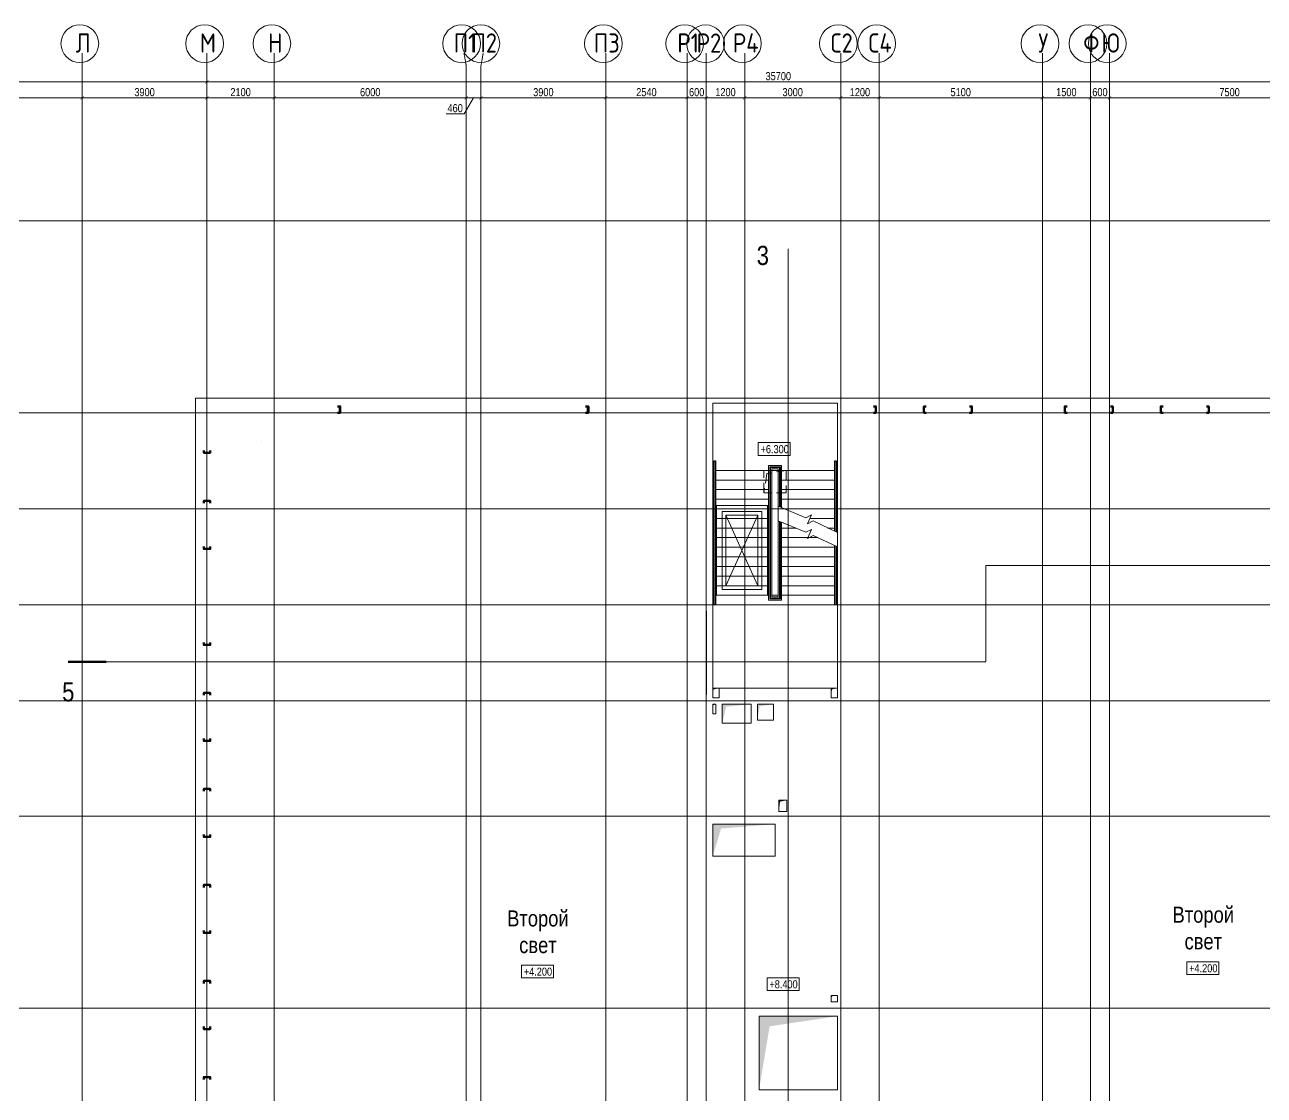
# Model space of a CAD drawing. Header units: millimetres. Extents: x -231292 to 573618, y -153144 to 564035.
# Drawn here: x -189968 to -151243, y 262577 to 296017 of the extents above; entities that cross this region are included whole.
import ezdxf
from ezdxf.enums import TextEntityAlignment as Align

# ---------------------------------------------------------------- set-up
doc = ezdxf.new("R2010")
doc.units = ezdxf.units.MM
for name, pattern in [('CENTER2', [28.575, 19.05, -3.175, 3.175, -3.175]), ('DASHED', [19.05, 12.7, -6.35]), ('HIDDEN', [9.525, 6.35, -3.175])]:
    doc.linetypes.add(name, pattern=pattern)
doc.layers.get('0').update_dxf_attribs({"color": 250})
doc.layers.get('Defpoints').update_dxf_attribs({"color": 250})
doc.layers.add('АР_Делит', color=250, linetype='Continuous', lineweight=0, plot=False)
doc.layers.add('РД_Кровля', color=250, linetype='Continuous', lineweight=5, plot=False)
for name, color, linetype, lineweight in [('АР_Отверстия', 250, 'Continuous', 9), ('АР_Отметка', 7, 'Continuous', 13), ('АР_Разрезы марка', 250, 'Continuous', 13), ('АР_Тонкая', 250, 'Continuous', 5), ('АР_Ф_ЛК', 250, 'Continuous', 5), ('ВК_Шахты', 5, 'Continuous', 9), ('КМ_Фахверки', 250, 'Continuous', 80), ('КМ_Фахверки_марка_наружные', 250, 'Continuous', 0), ('ОВ_Классы', 250, 'Continuous', 0), ('ОВ_Кондиционирование', 250, 'Continuous', 5), ('ОВ_Шахты', 250, 'Continuous', 5), ('РД_Оси_100', 250, 'Continuous', 0), ('РД_Оси_размер', 250, 'Continuous', 0)]:
    doc.layers.add(name, color=color, linetype=linetype, lineweight=lineweight)
doc.styles.add('Arial_Narrow_08', font='ARIALN.TTF', dxfattribs={"width": 0.8})
doc.styles.add('style1', font='ARIALN.TTF')
doc.styles.add('ккк', font='isocpeur.ttf', dxfattribs={"width": 0.85, "oblique": 15})
doc.dimstyles.new('Dim100_ареал', dxfattribs={"dimscale": 100, "dimtxt": 2.5, "dimasz": 1, "dimexe": 1, "dimexo": 1, "dimgap": 0.5, "dimtad": 1, "dimzin": 12, "dimdsep": 46, "dimtxsty": 'style1', "dimblk": 'ARCHTICK', "dimcen": 1, "dimdle": 1, "dimclrd": 256, "dimclre": 256, "dimaunit": 1, "dimadec": 0, "dimazin": 3, "dimtfac": 1, "dimtmove": 1, "dimatfit": 3, "dimldrblk": 'OPEN30', "dimfxl": 2, "dimfxlon": 1, "dimtolj": 1, "dimtzin": 0, "dimlwd": 9, "dimlwe": 9, "dimarcsym": 0})

# ---------------------------------------------------------------- blocks, each defined once
blk = doc.blocks.new('A-iden')
at = {"linetype": 'Continuous', "lineweight": 5}
blk.add_circle((-0.73, -4.06), 5.89, dxfattribs=at)
at = {"color": 0, "linetype": 'Continuous', "lineweight": 20, "style": 'ккк', "width": 0.85}
blk.add_attdef('ID', text='', height=6, dxfattribs=at).set_placement((0.31, -3.85), align=Align.MIDDLE_CENTER)
blk = doc.blocks.new('_ArchTick')
at = {"color": 0, "linetype": 'ByBlock', "const_width": 0.15}
blk.add_lwpolyline([(-0.5, -0.5), (0.5, 0.5)], dxfattribs=at)
blk = doc.blocks.new('*D1464')
at = {"layer": 'Defpoints', "color": 0, "transparency": 16777216}
for p in [(37500, 139039), (0, 137039), (37500, 137039)]:
    blk.add_point(p, dxfattribs=at)
at = {"layer": 'РД_Оси_размер', "lineweight": 9, "transparency": 16777216}
for p, q in [((-100, 139039), (37600, 139039)), ((0, 138839), (0, 139139)), ((37500, 138839), (37500, 139139))]:
    blk.add_line(p, q, dxfattribs=at)
at = {"layer": 'РД_Оси_размер', "lineweight": 9, "transparency": 16777216, "xscale": 100, "yscale": 100, "zscale": 100, "rotation": 180}
blk.add_blockref('_ArchTick', (0, 139039), dxfattribs=at)
at = {"layer": 'РД_Оси_размер', "lineweight": 9, "transparency": 16777216, "xscale": 100, "yscale": 100, "zscale": 100}
blk.add_blockref('_ArchTick', (37500, 139039), dxfattribs=at)
at = {"layer": 'РД_Оси_размер', "color": 0, "transparency": 16777216, "insert": (18750, 139216), "char_height": 250, "attachment_point": 5, "style": 'style1'}
blk.add_mtext('\\A1;37500', dxfattribs=at)
blk = doc.blocks.new('_Open30')
at = {"color": 0, "linetype": 'ByBlock', "lineweight": -2}
for p, q in [((-1, 0.27), (0, 0)), ((0, 0), (-1, -0.27)), ((0, 0), (-1, 0))]:
    blk.add_line(p, q, dxfattribs=at)
blk = doc.blocks.new('*D1465')
at = {"layer": 'Defpoints', "color": 0, "transparency": 16777216}
for p in [(73200, 139039), (37500, 137039), (73200, 137039)]:
    blk.add_point(p, dxfattribs=at)
at = {"layer": 'РД_Оси_размер', "lineweight": 9, "transparency": 16777216}
for p, q in [((37400, 139039), (73300, 139039)), ((37500, 138839), (37500, 139139)), ((73200, 138839), (73200, 139139))]:
    blk.add_line(p, q, dxfattribs=at)
at = {"layer": 'РД_Оси_размер', "lineweight": 9, "transparency": 16777216, "xscale": 100, "yscale": 100, "zscale": 100, "rotation": 180}
blk.add_blockref('_ArchTick', (37500, 139039), dxfattribs=at)
at = {"layer": 'РД_Оси_размер', "lineweight": 9, "transparency": 16777216, "xscale": 100, "yscale": 100, "zscale": 100}
blk.add_blockref('_ArchTick', (73200, 139039), dxfattribs=at)
at = {"layer": 'РД_Оси_размер', "color": 0, "transparency": 16777216, "insert": (55350, 139216), "char_height": 250, "attachment_point": 5, "style": 'style1'}
blk.add_mtext('\\A1;35700', dxfattribs=at)
blk = doc.blocks.new('*D1480')
at = {"layer": 'Defpoints', "color": 0, "transparency": 16777216}
for p in [(33600, 138539), (28500, 137039), (33600, 137039)]:
    blk.add_point(p, dxfattribs=at)
at = {"layer": 'РД_Оси_размер', "lineweight": 9, "transparency": 16777216}
for p, q in [((28500, 138339), (28500, 138639)), ((33600, 138339), (33600, 138639)), ((28400, 138539), (33700, 138539))]:
    blk.add_line(p, q, dxfattribs=at)
at = {"layer": 'РД_Оси_размер', "lineweight": 9, "transparency": 16777216, "xscale": 100, "yscale": 100, "zscale": 100, "rotation": 180}
blk.add_blockref('_ArchTick', (28500, 138539), dxfattribs=at)
at = {"layer": 'РД_Оси_размер', "lineweight": 9, "transparency": 16777216, "xscale": 100, "yscale": 100, "zscale": 100}
blk.add_blockref('_ArchTick', (33600, 138539), dxfattribs=at)
at = {"layer": 'РД_Оси_размер', "color": 0, "transparency": 16777216, "insert": (31050, 138716), "char_height": 250, "attachment_point": 5, "style": 'style1'}
blk.add_mtext('\\A1;5100', dxfattribs=at)
blk = doc.blocks.new('*D1481')
at = {"layer": 'Defpoints', "color": 0, "transparency": 16777216}
for p in [(37500, 138539), (33600, 137039), (37500, 137039)]:
    blk.add_point(p, dxfattribs=at)
at = {"layer": 'РД_Оси_размер', "lineweight": 9, "transparency": 16777216}
for p, q in [((33600, 138339), (33600, 138639)), ((37500, 138339), (37500, 138639)), ((33500, 138539), (37600, 138539))]:
    blk.add_line(p, q, dxfattribs=at)
at = {"layer": 'РД_Оси_размер', "lineweight": 9, "transparency": 16777216, "xscale": 100, "yscale": 100, "zscale": 100, "rotation": 180}
blk.add_blockref('_ArchTick', (33600, 138539), dxfattribs=at)
at = {"layer": 'РД_Оси_размер', "lineweight": 9, "transparency": 16777216, "xscale": 100, "yscale": 100, "zscale": 100}
blk.add_blockref('_ArchTick', (37500, 138539), dxfattribs=at)
at = {"layer": 'РД_Оси_размер', "color": 0, "transparency": 16777216, "insert": (35550, 138716), "char_height": 250, "attachment_point": 5, "style": 'style1'}
blk.add_mtext('\\A1;3900', dxfattribs=at)
blk = doc.blocks.new('*D1482')
at = {"layer": 'Defpoints', "color": 0, "transparency": 16777216}
for p in [(39600, 138539), (37500, 137039), (39600, 137039)]:
    blk.add_point(p, dxfattribs=at)
at = {"layer": 'РД_Оси_размер', "lineweight": 9, "transparency": 16777216}
for p, q in [((37500, 138339), (37500, 138639)), ((39600, 138339), (39600, 138639)), ((37400, 138539), (39700, 138539))]:
    blk.add_line(p, q, dxfattribs=at)
at = {"layer": 'РД_Оси_размер', "lineweight": 9, "transparency": 16777216, "xscale": 100, "yscale": 100, "zscale": 100, "rotation": 180}
blk.add_blockref('_ArchTick', (37500, 138539), dxfattribs=at)
at = {"layer": 'РД_Оси_размер', "lineweight": 9, "transparency": 16777216, "xscale": 100, "yscale": 100, "zscale": 100}
blk.add_blockref('_ArchTick', (39600, 138539), dxfattribs=at)
at = {"layer": 'РД_Оси_размер', "color": 0, "transparency": 16777216, "insert": (38550, 138716), "char_height": 250, "attachment_point": 5, "style": 'style1'}
blk.add_mtext('\\A1;2100', dxfattribs=at)
blk = doc.blocks.new('*D1483')
at = {"layer": 'Defpoints', "color": 0, "transparency": 16777216}
for p in [(45600, 138539), (39600, 137039), (45600, 137039)]:
    blk.add_point(p, dxfattribs=at)
at = {"layer": 'РД_Оси_размер', "lineweight": 9, "transparency": 16777216}
for p, q in [((39600, 138339), (39600, 138639)), ((45600, 138339), (45600, 138639)), ((39500, 138539), (45700, 138539))]:
    blk.add_line(p, q, dxfattribs=at)
at = {"layer": 'РД_Оси_размер', "lineweight": 9, "transparency": 16777216, "xscale": 100, "yscale": 100, "zscale": 100, "rotation": 180}
blk.add_blockref('_ArchTick', (39600, 138539), dxfattribs=at)
at = {"layer": 'РД_Оси_размер', "lineweight": 9, "transparency": 16777216, "xscale": 100, "yscale": 100, "zscale": 100}
blk.add_blockref('_ArchTick', (45600, 138539), dxfattribs=at)
at = {"layer": 'РД_Оси_размер', "color": 0, "transparency": 16777216, "insert": (42600, 138716), "char_height": 250, "attachment_point": 5, "style": 'style1'}
blk.add_mtext('\\A1;6000', dxfattribs=at)
blk = doc.blocks.new('*D1484')
at = {"layer": 'Defpoints', "color": 0, "transparency": 16777216}
for p in [(46060, 138539), (45600, 137039), (46060, 137039)]:
    blk.add_point(p, dxfattribs=at)
at = {"layer": 'РД_Оси_размер', "lineweight": 9, "transparency": 16777216}
for p, q in [((45600, 138339), (45600, 138639)), ((46060, 138339), (46060, 138639)), ((45500, 138539), (46160, 138539)), ((45830, 138539), (45534, 138039)), ((45534, 138039), (44974, 138039))]:
    blk.add_line(p, q, dxfattribs=at)
at = {"layer": 'РД_Оси_размер', "lineweight": 9, "transparency": 16777216, "xscale": 100, "yscale": 100, "zscale": 100, "rotation": 180}
blk.add_blockref('_ArchTick', (45600, 138539), dxfattribs=at)
at = {"layer": 'РД_Оси_размер', "lineweight": 9, "transparency": 16777216, "xscale": 100, "yscale": 100, "zscale": 100}
blk.add_blockref('_ArchTick', (46060, 138539), dxfattribs=at)
at = {"layer": 'РД_Оси_размер', "color": 0, "transparency": 16777216, "insert": (45254, 138216), "char_height": 250, "attachment_point": 5, "style": 'style1'}
blk.add_mtext('\\A1;460', dxfattribs=at)
blk = doc.blocks.new('*D1485')
at = {"layer": 'Defpoints', "color": 0, "transparency": 16777216}
for p in [(49960, 138539), (46060, 137039), (49960, 137039)]:
    blk.add_point(p, dxfattribs=at)
at = {"layer": 'РД_Оси_размер', "lineweight": 9, "transparency": 16777216}
for p, q in [((46060, 138339), (46060, 138639)), ((49960, 138339), (49960, 138639)), ((45960, 138539), (50060, 138539))]:
    blk.add_line(p, q, dxfattribs=at)
at = {"layer": 'РД_Оси_размер', "lineweight": 9, "transparency": 16777216, "xscale": 100, "yscale": 100, "zscale": 100, "rotation": 180}
blk.add_blockref('_ArchTick', (46060, 138539), dxfattribs=at)
at = {"layer": 'РД_Оси_размер', "lineweight": 9, "transparency": 16777216, "xscale": 100, "yscale": 100, "zscale": 100}
blk.add_blockref('_ArchTick', (49960, 138539), dxfattribs=at)
at = {"layer": 'РД_Оси_размер', "color": 0, "transparency": 16777216, "insert": (48010, 138716), "char_height": 250, "attachment_point": 5, "style": 'style1'}
blk.add_mtext('\\A1;3900', dxfattribs=at)
blk = doc.blocks.new('*D1486')
at = {"layer": 'Defpoints', "color": 0, "transparency": 16777216}
for p in [(52500, 138539), (49960, 137039), (52500, 137039)]:
    blk.add_point(p, dxfattribs=at)
at = {"layer": 'РД_Оси_размер', "lineweight": 9, "transparency": 16777216}
for p, q in [((49960, 138339), (49960, 138639)), ((52500, 138339), (52500, 138639)), ((49860, 138539), (52600, 138539))]:
    blk.add_line(p, q, dxfattribs=at)
at = {"layer": 'РД_Оси_размер', "lineweight": 9, "transparency": 16777216, "xscale": 100, "yscale": 100, "zscale": 100, "rotation": 180}
blk.add_blockref('_ArchTick', (49960, 138539), dxfattribs=at)
at = {"layer": 'РД_Оси_размер', "lineweight": 9, "transparency": 16777216, "xscale": 100, "yscale": 100, "zscale": 100}
blk.add_blockref('_ArchTick', (52500, 138539), dxfattribs=at)
at = {"layer": 'РД_Оси_размер', "color": 0, "transparency": 16777216, "insert": (51230, 138716), "char_height": 250, "attachment_point": 5, "style": 'style1'}
blk.add_mtext('\\A1;2540', dxfattribs=at)
blk = doc.blocks.new('*D1487')
at = {"layer": 'Defpoints', "color": 0, "transparency": 16777216}
for p in [(53100, 138539), (52500, 137039), (53100, 137039)]:
    blk.add_point(p, dxfattribs=at)
at = {"layer": 'РД_Оси_размер', "lineweight": 9, "transparency": 16777216}
for p, q in [((52500, 138339), (52500, 138639)), ((53100, 138339), (53100, 138639)), ((52400, 138539), (53200, 138539))]:
    blk.add_line(p, q, dxfattribs=at)
at = {"layer": 'РД_Оси_размер', "lineweight": 9, "transparency": 16777216, "xscale": 100, "yscale": 100, "zscale": 100, "rotation": 180}
blk.add_blockref('_ArchTick', (52500, 138539), dxfattribs=at)
at = {"layer": 'РД_Оси_размер', "lineweight": 9, "transparency": 16777216, "xscale": 100, "yscale": 100, "zscale": 100}
blk.add_blockref('_ArchTick', (53100, 138539), dxfattribs=at)
at = {"layer": 'РД_Оси_размер', "color": 0, "transparency": 16777216, "insert": (52800, 138716), "char_height": 250, "attachment_point": 5, "style": 'style1'}
blk.add_mtext('\\A1;600', dxfattribs=at)
blk = doc.blocks.new('*D1488')
at = {"layer": 'Defpoints', "color": 0, "transparency": 16777216}
for p in [(54300, 138539), (53100, 137039), (54300, 137039)]:
    blk.add_point(p, dxfattribs=at)
at = {"layer": 'РД_Оси_размер', "lineweight": 9, "transparency": 16777216}
for p, q in [((53100, 138339), (53100, 138639)), ((54300, 138339), (54300, 138639)), ((53000, 138539), (54400, 138539))]:
    blk.add_line(p, q, dxfattribs=at)
at = {"layer": 'РД_Оси_размер', "lineweight": 9, "transparency": 16777216, "xscale": 100, "yscale": 100, "zscale": 100, "rotation": 180}
blk.add_blockref('_ArchTick', (53100, 138539), dxfattribs=at)
at = {"layer": 'РД_Оси_размер', "lineweight": 9, "transparency": 16777216, "xscale": 100, "yscale": 100, "zscale": 100}
blk.add_blockref('_ArchTick', (54300, 138539), dxfattribs=at)
at = {"layer": 'РД_Оси_размер', "color": 0, "transparency": 16777216, "insert": (53700, 138716), "char_height": 250, "attachment_point": 5, "style": 'style1'}
blk.add_mtext('\\A1;1200', dxfattribs=at)
blk = doc.blocks.new('*D1489')
at = {"layer": 'Defpoints', "color": 0, "transparency": 16777216}
for p in [(57300, 138539), (54300, 137039), (57300, 137039)]:
    blk.add_point(p, dxfattribs=at)
at = {"layer": 'РД_Оси_размер', "lineweight": 9, "transparency": 16777216}
for p, q in [((54300, 138339), (54300, 138639)), ((57300, 138339), (57300, 138639)), ((54200, 138539), (57400, 138539))]:
    blk.add_line(p, q, dxfattribs=at)
at = {"layer": 'РД_Оси_размер', "lineweight": 9, "transparency": 16777216, "xscale": 100, "yscale": 100, "zscale": 100, "rotation": 180}
blk.add_blockref('_ArchTick', (54300, 138539), dxfattribs=at)
at = {"layer": 'РД_Оси_размер', "lineweight": 9, "transparency": 16777216, "xscale": 100, "yscale": 100, "zscale": 100}
blk.add_blockref('_ArchTick', (57300, 138539), dxfattribs=at)
at = {"layer": 'РД_Оси_размер', "color": 0, "transparency": 16777216, "insert": (55800, 138716), "char_height": 250, "attachment_point": 5, "style": 'style1'}
blk.add_mtext('\\A1;3000', dxfattribs=at)
blk = doc.blocks.new('*D1490')
at = {"layer": 'Defpoints', "color": 0, "transparency": 16777216}
for p in [(58500, 138539), (57300, 137039), (58500, 137039)]:
    blk.add_point(p, dxfattribs=at)
at = {"layer": 'РД_Оси_размер', "lineweight": 9, "transparency": 16777216}
for p, q in [((57300, 138339), (57300, 138639)), ((58500, 138339), (58500, 138639)), ((57200, 138539), (58600, 138539))]:
    blk.add_line(p, q, dxfattribs=at)
at = {"layer": 'РД_Оси_размер', "lineweight": 9, "transparency": 16777216, "xscale": 100, "yscale": 100, "zscale": 100, "rotation": 180}
blk.add_blockref('_ArchTick', (57300, 138539), dxfattribs=at)
at = {"layer": 'РД_Оси_размер', "lineweight": 9, "transparency": 16777216, "xscale": 100, "yscale": 100, "zscale": 100}
blk.add_blockref('_ArchTick', (58500, 138539), dxfattribs=at)
at = {"layer": 'РД_Оси_размер', "color": 0, "transparency": 16777216, "insert": (57900, 138716), "char_height": 250, "attachment_point": 5, "style": 'style1'}
blk.add_mtext('\\A1;1200', dxfattribs=at)
blk = doc.blocks.new('*D1491')
at = {"layer": 'Defpoints', "color": 0, "transparency": 16777216}
for p in [(63600, 138539), (58500, 137039), (63600, 137039)]:
    blk.add_point(p, dxfattribs=at)
at = {"layer": 'РД_Оси_размер', "lineweight": 9, "transparency": 16777216}
for p, q in [((58500, 138339), (58500, 138639)), ((63600, 138339), (63600, 138639)), ((58400, 138539), (63700, 138539))]:
    blk.add_line(p, q, dxfattribs=at)
at = {"layer": 'РД_Оси_размер', "lineweight": 9, "transparency": 16777216, "xscale": 100, "yscale": 100, "zscale": 100, "rotation": 180}
blk.add_blockref('_ArchTick', (58500, 138539), dxfattribs=at)
at = {"layer": 'РД_Оси_размер', "lineweight": 9, "transparency": 16777216, "xscale": 100, "yscale": 100, "zscale": 100}
blk.add_blockref('_ArchTick', (63600, 138539), dxfattribs=at)
at = {"layer": 'РД_Оси_размер', "color": 0, "transparency": 16777216, "insert": (61050, 138716), "char_height": 250, "attachment_point": 5, "style": 'style1'}
blk.add_mtext('\\A1;5100', dxfattribs=at)
blk = doc.blocks.new('*D1492')
at = {"layer": 'Defpoints', "color": 0, "transparency": 16777216}
for p in [(65100, 138539), (63600, 137039), (65100, 137039)]:
    blk.add_point(p, dxfattribs=at)
at = {"layer": 'РД_Оси_размер', "lineweight": 9, "transparency": 16777216}
for p, q in [((63600, 138339), (63600, 138639)), ((65100, 138339), (65100, 138639)), ((63500, 138539), (65200, 138539))]:
    blk.add_line(p, q, dxfattribs=at)
at = {"layer": 'РД_Оси_размер', "lineweight": 9, "transparency": 16777216, "xscale": 100, "yscale": 100, "zscale": 100, "rotation": 180}
blk.add_blockref('_ArchTick', (63600, 138539), dxfattribs=at)
at = {"layer": 'РД_Оси_размер', "lineweight": 9, "transparency": 16777216, "xscale": 100, "yscale": 100, "zscale": 100}
blk.add_blockref('_ArchTick', (65100, 138539), dxfattribs=at)
at = {"layer": 'РД_Оси_размер', "color": 0, "transparency": 16777216, "insert": (64350, 138716), "char_height": 250, "attachment_point": 5, "style": 'style1'}
blk.add_mtext('\\A1;1500', dxfattribs=at)
blk = doc.blocks.new('*D1493')
at = {"layer": 'Defpoints', "color": 0, "transparency": 16777216}
for p in [(65700, 138539), (65100, 137039), (65700, 137039)]:
    blk.add_point(p, dxfattribs=at)
at = {"layer": 'РД_Оси_размер', "lineweight": 9, "transparency": 16777216}
for p, q in [((65100, 138339), (65100, 138639)), ((65700, 138339), (65700, 138639)), ((65000, 138539), (65800, 138539))]:
    blk.add_line(p, q, dxfattribs=at)
at = {"layer": 'РД_Оси_размер', "lineweight": 9, "transparency": 16777216, "xscale": 100, "yscale": 100, "zscale": 100, "rotation": 180}
blk.add_blockref('_ArchTick', (65100, 138539), dxfattribs=at)
at = {"layer": 'РД_Оси_размер', "lineweight": 9, "transparency": 16777216, "xscale": 100, "yscale": 100, "zscale": 100}
blk.add_blockref('_ArchTick', (65700, 138539), dxfattribs=at)
at = {"layer": 'РД_Оси_размер', "color": 0, "transparency": 16777216, "insert": (65400, 138716), "char_height": 250, "attachment_point": 5, "style": 'style1'}
blk.add_mtext('\\A1;600', dxfattribs=at)
blk = doc.blocks.new('*D1494')
at = {"layer": 'Defpoints', "color": 0, "transparency": 16777216}
for p in [(73200, 138539), (65700, 137039), (73200, 137039)]:
    blk.add_point(p, dxfattribs=at)
at = {"layer": 'РД_Оси_размер', "lineweight": 9, "transparency": 16777216}
for p, q in [((65700, 138339), (65700, 138639)), ((73200, 138339), (73200, 138639)), ((65600, 138539), (73300, 138539))]:
    blk.add_line(p, q, dxfattribs=at)
at = {"layer": 'РД_Оси_размер', "lineweight": 9, "transparency": 16777216, "xscale": 100, "yscale": 100, "zscale": 100, "rotation": 180}
blk.add_blockref('_ArchTick', (65700, 138539), dxfattribs=at)
at = {"layer": 'РД_Оси_размер', "lineweight": 9, "transparency": 16777216, "xscale": 100, "yscale": 100, "zscale": 100}
blk.add_blockref('_ArchTick', (73200, 138539), dxfattribs=at)
at = {"layer": 'РД_Оси_размер', "color": 0, "transparency": 16777216, "insert": (69450, 138716), "char_height": 250, "attachment_point": 5, "style": 'style1'}
blk.add_mtext('\\A1;7500', dxfattribs=at)
blk = doc.blocks.new('Отметка_план')
at = {"color": 7}
blk.add_lwpolyline([(0, 0), (10, 0), (10, 4), (0, 4)], close=True, dxfattribs=at)
at = {"style": 'Arial_Narrow_08', "width": 0.8}
blk.add_attdef('OTMG', text='', height=2.5, dxfattribs=at).set_placement((9.06, 0.7), align=Align.RIGHT)
blk = doc.blocks.new('otv')
at = {"linetype": 'Continuous'}
blk.add_lwpolyline([(0, -1), (0, 0), (1, 0), (1, -1)], close=True, dxfattribs=at)
blk.add_solid([(0, -1), (0, 0), (0.135, -0.137), (1, 0)], dxfattribs=at)
blk = doc.blocks.new('Люк_ЛК_кровля')
for points in [[(-300, 1300), (2500, 1300), (2500, -300), (-300, -300)], [(-120, 1120), (2320, 1120), (2320, -120), (-120, -120)], [(0, 1000), (2200, 1000), (2200, 0), (0, 0)]]:
    blk.add_lwpolyline(points, close=True)
for points in [[(0, 1000), (2200, 0)], [(2200, 1000), (0, 0)]]:
    blk.add_lwpolyline(points)
blk = doc.blocks.new('otv пунктир')
at = {"linetype": 'HIDDEN', "ltscale": 0.07}
blk.add_lwpolyline([(0, 0), (0, 1), (1, 1), (1, 0)], close=True, dxfattribs=at)
blk.add_lwpolyline([(0, 1), (0.135, 0.137), (1, 0)], dxfattribs=at)
blk = doc.blocks.new('Ф_пеноблок 200')
at = {"layer": 'КМ_Фахверки'}
blk.add_lwpolyline([(0, -75), (0, 0), (200, 0), (200, -75)], dxfattribs=at)
blk = doc.blocks.new('СОШ_2200_АР_ОСИ_М100_28.05.24')
at = {"layer": 'АР_Делит', "color": 5, "linetype": 'DASHED'}
blk.add_lwpolyline([(-355, 13145), (-355, 100855), (37145, 100855), (37145, 129155), (72745, 129155), (72745, 135155), (114955, 135155), (114955, -355)], dxfattribs=at)
at = {"layer": 'РД_Оси_100', "linetype": 'CENTER2'}
for p, q in [((37500, -6155), (37500, 139938.679)), ((39600, -6155), (39600, 139938.679)), ((49960, -6155), (49960, 139938.679)), ((63600, -6155), (63600, 139938.679)), ((65100, -6155), (65100, 139938.679)), ((-5954.958, 134700), (119910, 134700)), ((-5954.958, 128700), (119910, 128700)), ((-5954.958, 125700), (119910, 125700)), ((-5954.958, 122700), (119910, 122700)), ((-5954.958, 119700), (119910, 119700)), ((-5954.958, 116100), (119910, 116100)), ((35037.55, 116100), (119910, 116100)), ((-5954.958, 110100), (119910, 110100)), ((35037.55, 110100), (119910, 110100))]:
    blk.add_line(p, q, dxfattribs=at)
for points in [[(33600, 139938.679), (33600, -6155)], [(45530, 139938.679), (45600, 139538.679), (45600, -6163.457)], [(46060, -6163.105), (46060, 139538.679), (46130, 139938.679)], [(52500, 139938.679), (52500, -5755), (52358.276, -6155)], [(53100, 139938.679), (53100, -5755), (52949.266, -6155)], [(54300, 139938.679), (54300, -6155)], [(57300, 139938.679), (57300, -6155)], [(58500, 139938.679), (58500, -6155)], [(65700, -6155), (65700, 139938.679)]]:
    blk.add_lwpolyline(points, dxfattribs=at)
at = {"layer": 'РД_Оси_100', "color": 0, "xscale": 100, "yscale": 100, "zscale": 100}
for p, values in [((33600, 140638.679), {'ID': 'Л'}), ((37500, 140638.679), {'ID': 'М'}), ((39600, 140638.679), {'ID': 'Н'}), ((52500, 140638.679), {'ID': 'Р1'}), ((53151.517, 140636.463), {'ID': 'Р2'}), ((54300, 140638.679), {'ID': 'Р4'}), ((57300, 140638.679), {'ID': 'С2'}), ((58500, 140638.679), {'ID': 'С4'}), ((63600, 140638.679), {'ID': 'У'}), ((65100, 140638.679), {'ID': 'Ф'}), ((65700, 140638.679), {'ID': 'Ю'})]:
    blk.add_blockref('A-iden', p, dxfattribs=at).add_auto_attribs(values)
at = {"layer": 'РД_Оси_100', "xscale": 100, "yscale": 100, "zscale": 100}
for p, values in [((45530, 140638.679), {'ID': 'П1'}), ((46130, 140638.679), {'ID': 'П2'}), ((49960, 140638.679), {'ID': 'П3'})]:
    blk.add_blockref('A-iden', p, dxfattribs=at).add_auto_attribs(values)
at = {"layer": 'РД_Оси_размер'}
for base, p1, p2, picture, middle in [((37500, 139038.679), (0, 137038.679), (37500, 137038.679), '*D1464', (18750, 139216.322)), ((73200, 139038.679), (37500, 137038.679), (73200, 137038.679), '*D1465', (55350, 139216.322)), ((33600, 138538.679), (28500, 137038.679), (33600, 137038.679), '*D1480', (31050, 138716.322)), ((37500, 138538.679), (33600, 137038.679), (37500, 137038.679), '*D1481', (35550, 138716.322)), ((39600, 138538.679), (37500, 137038.679), (39600, 137038.679), '*D1482', (38550, 138716.322)), ((45600, 138538.679), (39600, 137038.679), (45600, 137038.679), '*D1483', (42600, 138716.322)), ((49960, 138538.679), (46060, 137038.679), (49960, 137038.679), '*D1485', (48010, 138716.322)), ((52500, 138538.679), (49960, 137038.679), (52500, 137038.679), '*D1486', (51230, 138716.322)), ((53100, 138538.679), (52500, 137038.679), (53100, 137038.679), '*D1487', (52800, 138716.322)), ((54300, 138538.679), (53100, 137038.679), (54300, 137038.679), '*D1488', (53700, 138716.322)), ((57300, 138538.679), (54300, 137038.679), (57300, 137038.679), '*D1489', (55800, 138716.322)), ((58500, 138538.679), (57300, 137038.679), (58500, 137038.679), '*D1490', (57900, 138716.322)), ((63600, 138538.679), (58500, 137038.679), (63600, 137038.679), '*D1491', (61050, 138716.322)), ((65100, 138538.679), (63600, 137038.679), (65100, 137038.679), '*D1492', (64350, 138716.322)), ((65700, 138538.679), (65100, 137038.679), (65700, 137038.679), '*D1493', (65400, 138716.322)), ((73200, 138538.679), (65700, 137038.679), (73200, 137038.679), '*D1494', (69450, 138716.322))]:
    dim = blk.add_linear_dim(base=base, p1=p1, p2=p2, dimstyle='Dim100_ареал', dxfattribs=at)
    dim.commit()
    dim.dimension.update_dxf_attribs({"geometry": picture, "text_midpoint": middle})
dim = blk.add_linear_dim(base=(46060, 138538.679), p1=(45600, 137038.679), p2=(46060, 137038.679), dimstyle='Dim100_ареал', dxfattribs=at)
dim.commit()
dim.dimension.update_dxf_attribs({"geometry": '*D1484', "text_midpoint": (45484.181, 138038.679), "dimtype": 160})

msp = doc.modelspace()

# ---------------------------------------------------------------- linework, layer by layer
for points in [[(-168389.959, 282095.168), (-168389.959, 277895.168), (-168429.959, 277895.168), (-168429.959, 282395.168), (-168389.959, 282395.168), (-168389.959, 282095.168)], [(-164659.956, 280196.223), (-164659.956, 282395.168), (-164619.956, 282395.168), (-164619.956, 280178.593)], [(-164619.956, 279723.786), (-164619.956, 277895.168), (-164659.956, 277895.168), (-164659.956, 279741.416)], [(-168674.959, 277695.168), (-168674.96, 275095.168)]]:
    msp.add_lwpolyline(points)
at = {"layer": 'АР_Делит'}
msp.add_lwpolyline([(-168474.959, 275295.168), (-168474.959, 284195.168), (-164574.956, 284195.168), (-164574.956, 275295.168)], close=True, dxfattribs=at)
at = {"layer": 'АР_Разрезы марка', "linetype": 'DASHED', "lineweight": 0}
for points in [[(-160104.636, 153601.967), (-160104.636, 221653.666), (-158709.843, 221653.666), (-158709.843, 258796.154), (-166117.488, 258796.154), (-166117.488, 289012.97)], [(-103430.135, 279126.992), (-159945.213, 279126.992), (-159945.213, 276114.972), (-188613.294, 276114.972)]]:
    msp.add_lwpolyline(points, dxfattribs=at)
at = {"layer": 'АР_Разрезы марка'}
for points in [[(-166117.488, 288254.859, 0, 200, 0), (-166561.756, 288254.859, 0, 0, 0), (-167391.317, 288254.859, 0, 0, 0)], [(-188017.969, 276114.972, 0, 200, 0), (-188017.969, 275670.704, 0, 0, 0), (-188017.969, 274841.143, 0, 0, 0)]]:
    msp.add_lwpolyline(points, format="xyseb", dxfattribs=at)
at = {"layer": 'АР_Разрезы марка', "lineweight": 50}
msp.add_lwpolyline([(-188613.294, 276114.972), (-187422.643, 276114.972)], dxfattribs=at)
at = {"layer": 'АР_Тонкая'}
for points in [[(-166424.957, 280974.142), (-165564.339, 280616.864), (-165386.939, 280709.429), (-165512.973, 280423.472), (-165335.573, 280516.037), (-164574.956, 280158.759)], [(-166424.957, 280519.335), (-165564.339, 280162.058), (-165386.939, 280254.622), (-165512.973, 279968.665), (-165335.573, 280061.23), (-164574.956, 279703.952)]]:
    msp.add_lwpolyline(points, dxfattribs=at)
at = {"layer": 'АР_Ф_ЛК'}
for p, q in [((-168474.959, 282095.168), (-168429.959, 282095.168)), ((-168389.959, 282095.168), (-166729.957, 282095.168)), ((-166689.957, 282095.168), (-166664.957, 282095.168)), ((-166624.957, 282095.168), (-166424.957, 282095.168)), ((-166384.957, 282095.168), (-166359.957, 282095.168)), ((-166319.957, 282095.168), (-164659.956, 282095.168)), ((-164619.956, 282095.168), (-164574.956, 282095.168)), ((-168474.959, 281795.168), (-168429.959, 281795.168)), ((-168389.959, 281795.168), (-166729.957, 281795.168)), ((-166689.957, 281795.168), (-166664.957, 281795.168)), ((-166384.957, 281795.168), (-166359.957, 281795.168)), ((-166319.957, 281795.168), (-164659.956, 281795.168)), ((-164619.956, 281795.168), (-164574.956, 281795.168)), ((-168474.959, 281495.168), (-168429.959, 281495.168)), ((-168474.959, 281195.168), (-168429.959, 281195.168)), ((-168389.959, 281495.168), (-166729.957, 281495.168)), ((-168389.959, 281195.168), (-166729.957, 281195.168)), ((-166689.957, 281495.168), (-166664.957, 281495.168)), ((-166689.957, 281195.168), (-166664.957, 281195.168)), ((-166384.957, 281495.168), (-166359.957, 281495.168)), ((-166384.957, 281195.168), (-166359.957, 281195.168)), ((-166319.957, 281495.168), (-164659.956, 281495.168)), ((-166319.957, 281195.168), (-164659.956, 281195.168)), ((-164619.956, 281495.168), (-164574.956, 281495.168)), ((-164619.956, 281195.168), (-164574.956, 281195.168)), ((-168474.959, 280895.168), (-168429.959, 280895.168)), ((-168389.959, 280895.168), (-166729.957, 280895.168)), ((-166689.957, 280895.168), (-166664.957, 280895.168)), ((-166245.774, 280895.168), (-164659.956, 280895.168)), ((-164619.956, 280895.168), (-164574.956, 280895.168)), ((-168474.959, 280595.168), (-168429.959, 280595.168)), ((-168389.959, 280595.168), (-166729.957, 280595.168)), ((-166689.957, 280595.168), (-166664.957, 280595.168)), ((-165437.299, 280595.168), (-164659.956, 280595.168)), ((-164619.956, 280595.168), (-164574.956, 280595.168)), ((-168474.959, 280295.168), (-168429.959, 280295.168)), ((-168474.959, 279995.168), (-168429.959, 279995.168)), ((-168389.959, 280295.168), (-166729.957, 280295.168)), ((-168389.959, 279995.168), (-166729.957, 279995.168)), ((-166689.957, 280295.168), (-166664.957, 280295.168)), ((-166689.957, 279995.168), (-166664.957, 279995.168)), ((-166384.957, 280295.168), (-166359.957, 280295.168)), ((-166384.957, 279995.168), (-166359.957, 279995.168)), ((-166319.957, 280295.168), (-165866.349, 280295.168)), ((-166319.957, 279995.168), (-165185.687, 279995.168)), ((-164884.449, 280295.168), (-164659.956, 280295.168)), ((-164619.956, 280295.168), (-164574.956, 280295.168)), ((-168474.959, 279695.168), (-168429.959, 279695.168)), ((-168389.959, 279695.168), (-166729.957, 279695.168)), ((-166689.957, 279695.168), (-166664.957, 279695.168)), ((-166384.957, 279695.168), (-166359.957, 279695.168)), ((-166319.957, 279695.168), (-164659.956, 279695.168)), ((-164619.956, 279695.168), (-164574.956, 279695.168)), ((-168474.959, 279395.168), (-168429.959, 279395.168)), ((-168389.959, 279395.168), (-166729.957, 279395.168)), ((-166689.957, 279395.168), (-166664.957, 279395.168)), ((-166384.957, 279395.168), (-166359.957, 279395.168)), ((-166319.957, 279395.168), (-164659.956, 279395.168)), ((-164619.956, 279395.168), (-164574.956, 279395.168)), ((-168474.959, 279095.168), (-168429.959, 279095.168)), ((-168389.959, 279095.168), (-166729.957, 279095.168)), ((-166689.957, 279095.168), (-166664.957, 279095.168)), ((-166384.957, 279095.168), (-166359.957, 279095.168)), ((-166319.957, 279095.168), (-164659.956, 279095.168)), ((-164619.956, 279095.168), (-164574.956, 279095.168)), ((-168474.959, 278795.168), (-168429.959, 278795.168)), ((-168474.959, 278495.168), (-168429.959, 278495.168)), ((-168389.959, 278795.168), (-166729.957, 278795.168)), ((-168389.959, 278495.168), (-166729.957, 278495.168)), ((-166689.957, 278795.168), (-166664.957, 278795.168)), ((-166689.957, 278495.168), (-166664.957, 278495.168)), ((-166384.957, 278795.168), (-166359.957, 278795.168)), ((-166384.957, 278495.168), (-166359.957, 278495.168)), ((-166319.957, 278795.168), (-164659.956, 278795.168)), ((-166319.957, 278495.168), (-164659.956, 278495.168)), ((-164619.956, 278795.168), (-164574.956, 278795.168)), ((-164619.956, 278495.168), (-164574.956, 278495.168)), ((-168474.959, 278195.168), (-168429.959, 278195.168)), ((-168389.959, 278195.168), (-166729.957, 278195.168)), ((-166689.957, 278195.168), (-166664.957, 278195.168)), ((-166624.957, 278195.168), (-166424.957, 278195.168)), ((-166384.957, 278195.168), (-166359.957, 278195.168)), ((-166319.957, 278195.168), (-164659.956, 278195.168)), ((-164619.956, 278195.168), (-164574.956, 278195.168))]:
    msp.add_line(p, q, dxfattribs=at)
for points in [[(-167534.958, 282095.168, 0, 150, 0), (-167534.958, 281628.919, 0, 0, 0), (-167534.958, 278195.168, 0, 0, 0)], [(-165514.957, 280716.688, 0, 150, 0), (-165514.957, 281182.937, 0, 0, 0), (-165514.957, 282095.168, 0, 0, 0)], [(-165514.957, 278195.168, 0, 150, 0), (-165514.957, 278661.416, 0, 0, 0), (-165514.957, 279995.168, 0, 0, 0)]]:
    msp.add_lwpolyline(points, format="xyseb", dxfattribs=at)
for points in [[(-166319.957, 280473.056), (-166319.957, 278040.168), (-166729.957, 278040.168), (-166729.957, 282250.168), (-166319.957, 282250.168), (-166319.957, 280927.863)], [(-166359.957, 280490.686), (-166359.957, 278080.168), (-166689.957, 278080.168), (-166689.957, 282210.168), (-166359.957, 282210.168), (-166359.957, 280945.493)], [(-166384.957, 280501.705), (-166384.957, 278105.168), (-166664.957, 278105.168), (-166664.957, 282185.168), (-166384.957, 282185.168), (-166384.957, 280956.512)]]:
    msp.add_lwpolyline(points, dxfattribs=at)
for points in [[(-166624.957, 278145.168), (-166624.957, 282145.168), (-166424.957, 282145.168), (-166424.957, 278145.168)], [(-166624.957, 278195.168), (-166624.957, 282095.168), (-166424.957, 282095.168), (-166424.957, 278195.168)]]:
    msp.add_lwpolyline(points, close=True, dxfattribs=at)
at = {"layer": 'КМ_Фахверки_марка_наружные'}
msp.add_line((-182570.34, 282989.316), (-182570.34, 282989.316), dxfattribs=at)

# ---------------------------------------------------------------- block references
at = {"layer": 'АР_Отверстия', "color": 1, "xscale": 250, "yscale": 350}
msp.add_blockref('otv', (-166404.574, 271795.168), dxfattribs=at)
at = {"layer": 'АР_Отметка'}
ref = msp.add_blockref('Отметка_план', (-167053.775, 282563.786), dxfattribs=dict(at, xscale=100, yscale=100, zscale=100))
ref.add_attrib('OTMG', '+6.300', dxfattribs={"layer": '0', "color": 0, "height": 250, "style": 'style1'}).set_placement((-166096.357, 282883.603), align=Align.TOP_RIGHT)
ref = msp.add_blockref('Отметка_план', (-174450.104, 266241.626), dxfattribs=dict(at, xscale=100, yscale=100, zscale=100))
ref.add_attrib('OTMG', '+4.200', dxfattribs={"layer": '0', "color": 0, "height": 250, "style": 'style1'}).set_placement((-173492.686, 266561.443), align=Align.TOP_RIGHT)
ref = msp.add_blockref('Отметка_план', (-153661.714, 266347.407), dxfattribs=dict(at, xscale=100, yscale=100, zscale=100))
ref.add_attrib('OTMG', '+4.200', dxfattribs={"layer": '0', "color": 0, "height": 250, "style": 'style1'}).set_placement((-152704.296, 266667.224), align=Align.TOP_RIGHT)
ref = msp.add_blockref('Отметка_план', (-166776.69, 265847.739), dxfattribs=dict(at, xscale=100, yscale=100, zscale=100))
ref.add_attrib('OTMG', '+8.400', dxfattribs={"layer": '0', "color": 0, "height": 250, "style": 'style1'}).set_placement((-165819.272, 266167.555), align=Align.TOP_RIGHT)
at = {"layer": 'ВК_Шахты', "color": 1, "xscale": 200}
for p, yscale in [((-168475.294, 275295.177), 300), ((-164774.956, 275295.168), 300), ((-164774.961, 265695.168), 200)]:
    msp.add_blockref('otv', p, dxfattribs=dict(at, yscale=yscale))
at = {"layer": 'КМ_Фахверки', "rotation": 270}
for p in [(-180124.96, 284095.168), (-180109.956, 284095.168), (-172374.961, 284095.168), (-172359.956, 284095.168), (-163374.956, 284095.168), (-160374.956, 284095.168), (-155974.956, 284095.168), (-152974.956, 284095.168)]:
    msp.add_blockref('Ф_пеноблок 200', p, dxfattribs=at)
at = {"layer": 'КМ_Фахверки', "xscale": -1}
for p, rotation in [((-161874.956, 284095.168), 90), ((-157474.956, 284095.168), 90), ((-154474.956, 284095.168), 90), ((-184374.956, 282645.168), 180), ((-184374.956, 279645.168), 180), ((-184374.956, 276645.168), 180), ((-184374.956, 273645.168), 180), ((-184374.956, 270645.168), 180), ((-184374.956, 267645.168), 180), ((-184374.956, 264645.168), 180)]:
    msp.add_blockref('Ф_пеноблок 200', p, dxfattribs=dict(at, rotation=rotation))
at = {"layer": 'КМ_Фахверки'}
for p in [(-184374.956, 281145.168), (-184374.956, 275145.168), (-184374.956, 272145.168), (-184374.956, 269145.168), (-184374.956, 266145.168), (-184374.956, 263145.168)]:
    msp.add_blockref('Ф_пеноблок 200', p, dxfattribs=at)
at = {"layer": 'ОВ_Классы', "xscale": 700, "yscale": 700, "rotation": 270}
msp.add_blockref('otv пунктир', (-166874.956, 282095.168), dxfattribs=at)
at = {"layer": 'ОВ_Кондиционирование', "xscale": 100, "yscale": 300}
msp.add_blockref('otv', (-168474.956, 274795.168), dxfattribs=at)
at = {"layer": 'ОВ_Шахты', "color": 1}
for p, xscale, yscale in [((-168174.956, 274795.168), 900, 600), ((-167074.956, 274795.168), 500, 500), ((-168474.959, 271045.167), 1950, 1000), ((-167024.957, 265045.167), 2450, 2300)]:
    msp.add_blockref('otv', p, dxfattribs=dict(at, xscale=xscale, yscale=yscale))
at = {"layer": 'РД_Кровля', "rotation": 89.99995577451405}
msp.add_blockref('Люк_ЛК_кровля', (-167059.96, 278495.167), dxfattribs=at)
at = {"layer": 'РД_Оси_100'}
msp.add_blockref('СОШ_2200_АР_ОСИ_М100_28.05.24', (-221774.956, 155195.168), dxfattribs=at)

# ---------------------------------------------------------------- texts
at = {"layer": 'АР_Отметка', "char_height": 500, "width": 1999.94, "attachment_point": 5, "style": 'style1'}
for insert in [(-173935.26, 267679.466), (-153146.531, 267796.587)]:
    msp.add_mtext('Второй свет', dxfattribs=dict(at, insert=insert))
at = {"layer": 'АР_Разрезы марка', "color": 7, "char_height": 600, "width": 1999.94, "attachment_point": 5, "style": 'style1'}
for s, insert in [('3', (-166908.411, 288808.574)), ('5', (-188609.025, 275174.007))]:
    msp.add_mtext(s, dxfattribs=dict(at, insert=insert))

doc.saveas('drawing.dxf')
